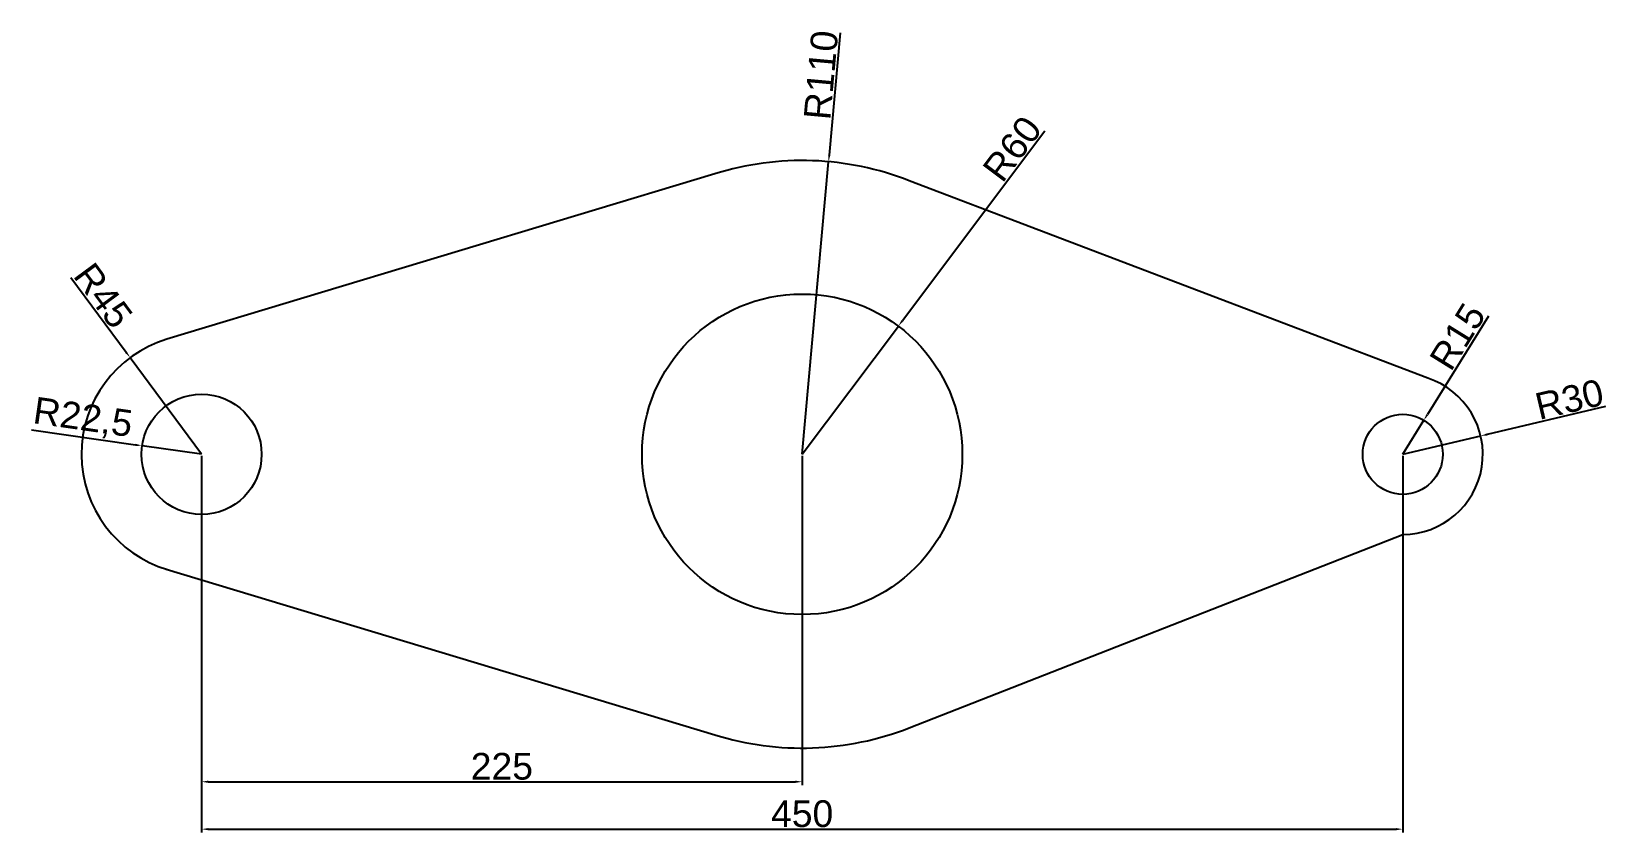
# Model space of a CAD drawing. Header units: millimetres. Extents: x 3058 to 3648, y 2142 to 2442.
import ezdxf

# ---------------------------------------------------------------- set-up
doc = ezdxf.new("R2010")
doc.units = ezdxf.units.MM
doc.styles.get("Standard").update_dxf_attribs({"font": 'arial.ttf'})
doc.dimstyles.new('ISO-25', dxfattribs={"dimtxt": 2.5, "dimasz": 2.5, "dimexe": 1.25, "dimexo": 0.625, "dimtad": 1, "dimtxsty": 'Standard', "dimcen": 2.5, "dimadec": 0, "dimazin": 0, "dimtfac": 1, "dimtmove": 0, "dimatfit": 3, "dimfxl": 1, "dimarcsym": 0})

# ---------------------------------------------------------------- blocks, each defined once
blk = doc.blocks.new('*D17')
at = {"color": 0, "linetype": 'Continuous', "lineweight": -2, "transparency": 16777216}
for p, q in [((3122.19, 2283.27), (3122.19, 2160.04)), ((3347.19, 2283.27), (3347.19, 2160.04)), ((3124.69, 2161.29), (3344.69, 2161.29))]:
    blk.add_line(p, q, dxfattribs=at)
at = {"color": 0, "linetype": 'Continuous', "transparency": 16777216}
for points in [[(3124.69, 2161.71), (3124.69, 2160.87), (3122.19, 2161.29)], [(3344.69, 2161.71), (3344.69, 2160.87), (3347.19, 2161.29)]]:
    blk.add_solid(points, dxfattribs=at)
at = {"layer": 'Defpoints', "color": 0, "linetype": 'Continuous', "transparency": 16777216}
for p in [(3122.19, 2283.9), (3347.19, 2283.9), (3347.19, 2161.29)]:
    blk.add_point(p, dxfattribs=at)
at = {"color": 0, "linetype": 'Continuous', "transparency": 16777216, "insert": (3234.69, 2167.02), "char_height": 10, "attachment_point": 5}
blk.add_mtext('225', dxfattribs=at)
blk = doc.blocks.new('*D10')
at = {"color": 0, "linetype": 'Continuous', "lineweight": -2, "transparency": 16777216}
for p, q in [((3122.19, 2283.27), (3122.19, 2142.29)), ((3572.19, 2283.27), (3572.19, 2142.29)), ((3124.69, 2143.54), (3569.69, 2143.54))]:
    blk.add_line(p, q, dxfattribs=at)
at = {"color": 0, "linetype": 'Continuous', "transparency": 16777216}
for points in [[(3124.69, 2143.95), (3124.69, 2143.12), (3122.19, 2143.54)], [(3569.69, 2143.95), (3569.69, 2143.12), (3572.19, 2143.54)]]:
    blk.add_solid(points, dxfattribs=at)
at = {"layer": 'Defpoints', "color": 0, "linetype": 'Continuous', "transparency": 16777216}
for p in [(3122.19, 2283.9), (3572.19, 2283.9), (3572.19, 2143.54)]:
    blk.add_point(p, dxfattribs=at)
at = {"color": 0, "linetype": 'Continuous', "transparency": 16777216, "insert": (3347.19, 2149.27), "char_height": 10, "attachment_point": 5}
blk.add_mtext('450', dxfattribs=at)
blk = doc.blocks.new('*D11')
at = {"color": 0, "linetype": 'Continuous', "lineweight": -2, "transparency": 16777216}
for p, q in [((3073.24, 2350.07), (3093.94, 2322.09)), ((3122.19, 2283.9), (3095.43, 2320.08))]:
    blk.add_line(p, q, dxfattribs=at)
at = {"color": 0, "linetype": 'Continuous', "transparency": 16777216}
blk.add_solid([(3094.28, 2322.33), (3093.61, 2321.84), (3095.43, 2320.08)], dxfattribs=at)
at = {"layer": 'Defpoints', "color": 0, "linetype": 'Continuous', "transparency": 16777216}
for p in [(3095.43, 2320.08), (3122.19, 2283.9)]:
    blk.add_point(p, dxfattribs=at)
at = {"color": 0, "linetype": 'Continuous', "transparency": 16777216, "insert": (3085.33, 2343.33), "char_height": 10, "attachment_point": 5, "rotation": 306.49248}
blk.add_mtext('R45', dxfattribs=at)
blk = doc.blocks.new('*D12')
at = {"color": 0, "linetype": 'Continuous', "lineweight": -2, "transparency": 16777216}
for p, q in [((3058.47, 2293.05), (3097.45, 2287.45)), ((3122.19, 2283.9), (3099.92, 2287.1))]:
    blk.add_line(p, q, dxfattribs=at)
at = {"color": 0, "linetype": 'Continuous', "transparency": 16777216}
blk.add_solid([(3097.51, 2287.87), (3097.39, 2287.04), (3099.92, 2287.1)], dxfattribs=at)
at = {"layer": 'Defpoints', "color": 0, "linetype": 'Continuous', "transparency": 16777216}
for p in [(3099.92, 2287.1), (3122.19, 2283.9)]:
    blk.add_point(p, dxfattribs=at)
at = {"color": 0, "linetype": 'Continuous', "transparency": 16777216, "insert": (3077.67, 2297), "char_height": 10, "attachment_point": 5, "rotation": 351.82672}
blk.add_mtext('R22,5', dxfattribs=at)
blk = doc.blocks.new('*D13')
at = {"color": 0, "linetype": 'Continuous', "lineweight": -2, "transparency": 16777216}
for p, q in [((3438.05, 2404.9), (3384.72, 2333.88)), ((3347.19, 2283.9), (3383.22, 2331.88))]:
    blk.add_line(p, q, dxfattribs=at)
at = {"color": 0, "linetype": 'Continuous', "transparency": 16777216}
blk.add_solid([(3384.39, 2334.13), (3385.05, 2333.63), (3383.22, 2331.88)], dxfattribs=at)
at = {"layer": 'Defpoints', "color": 0, "linetype": 'Continuous', "transparency": 16777216}
for p in [(3383.22, 2331.88), (3347.19, 2283.9)]:
    blk.add_point(p, dxfattribs=at)
at = {"color": 0, "linetype": 'Continuous', "transparency": 16777216, "insert": (3425.92, 2398.3), "char_height": 10, "attachment_point": 5, "rotation": 53.09855}
blk.add_mtext('R60', dxfattribs=at)
blk = doc.blocks.new('*D14')
at = {"color": 0, "linetype": 'Continuous', "lineweight": -2, "transparency": 16777216}
for p, q in [((3361.48, 2441.75), (3357.33, 2395.94)), ((3347.19, 2283.9), (3357.11, 2393.45))]:
    blk.add_line(p, q, dxfattribs=at)
at = {"color": 0, "linetype": 'Continuous', "transparency": 16777216}
blk.add_solid([(3356.92, 2395.98), (3357.75, 2395.9), (3357.11, 2393.45)], dxfattribs=at)
at = {"layer": 'Defpoints', "color": 0, "linetype": 'Continuous', "transparency": 16777216}
for p in [(3357.11, 2393.45), (3347.19, 2283.9)]:
    blk.add_point(p, dxfattribs=at)
at = {"color": 0, "linetype": 'Continuous', "transparency": 16777216, "insert": (3354.29, 2425.89), "char_height": 10, "attachment_point": 5, "rotation": 84.82751}
blk.add_mtext('R110', dxfattribs=at)
blk = doc.blocks.new('*D15')
at = {"color": 0, "linetype": 'Continuous', "lineweight": -2, "transparency": 16777216}
for p, q in [((3604.26, 2335.68), (3581.41, 2298.78)), ((3572.19, 2283.9), (3580.09, 2296.65))]:
    blk.add_line(p, q, dxfattribs=at)
at = {"color": 0, "linetype": 'Continuous', "transparency": 16777216}
blk.add_solid([(3581.05, 2299), (3581.76, 2298.56), (3580.09, 2296.65)], dxfattribs=at)
at = {"layer": 'Defpoints', "color": 0, "linetype": 'Continuous', "transparency": 16777216}
for p in [(3580.09, 2296.65), (3572.19, 2283.9)]:
    blk.add_point(p, dxfattribs=at)
at = {"color": 0, "linetype": 'Continuous', "transparency": 16777216, "insert": (3592.75, 2327.97), "char_height": 10, "attachment_point": 5, "rotation": 58.22914}
blk.add_mtext('R15', dxfattribs=at)
blk = doc.blocks.new('*D16')
at = {"color": 0, "linetype": 'Continuous', "lineweight": -2, "transparency": 16777216}
for p, q in [((3648.15, 2301.75), (3603.83, 2291.34)), ((3572.19, 2283.9), (3601.4, 2290.76))]:
    blk.add_line(p, q, dxfattribs=at)
at = {"color": 0, "linetype": 'Continuous', "transparency": 16777216}
blk.add_solid([(3603.73, 2291.74), (3603.93, 2290.93), (3601.4, 2290.76)], dxfattribs=at)
at = {"layer": 'Defpoints', "color": 0, "linetype": 'Continuous', "transparency": 16777216}
for p in [(3601.4, 2290.76), (3572.19, 2283.9)]:
    blk.add_point(p, dxfattribs=at)
at = {"color": 0, "linetype": 'Continuous', "transparency": 16777216, "insert": (3634.61, 2304.46), "char_height": 10, "attachment_point": 5, "rotation": 13.2264}
blk.add_mtext('R30', dxfattribs=at)

msp = doc.modelspace()

# ---------------------------------------------------------------- linework, layer by layer
msp.add_lwpolyline([(3108.899, 2240.908), (3314.415, 2178.896, 0.1706081), (3387.313, 2181.477), (3572.192, 2253.899, 0.8522621), (3581.582, 2312.392), (3387.313, 2386.321, 0.1706081), (3314.415, 2388.902), (3109.193, 2326.981, 0.7454496), (3109.487, 2240.73)], format="xyb")
for centre, radius in [((3347.192, 2283.899), 60), ((3122.192, 2283.899), 22.5), ((3572.192, 2283.899), 15)]:
    msp.add_circle(centre, radius)

# ---------------------------------------------------------------- dimensions: what is measured, and where the dimension line sits
at = {"linetype": 'Continuous'}
for center, mpoint, picture, middle in [((3347.192, 2283.899), (3357.109, 2393.451), '*D14', (3359.998, 2425.373)), ((3347.192, 2283.899), (3383.218, 2331.879), '*D13', (3430.507, 2394.859)), ((3122.192, 2283.899), (3095.43, 2320.076), '*D11', (3080.74, 2339.934)), ((3572.192, 2283.899), (3580.09, 2296.652), '*D15', (3597.618, 2324.955)), ((3572.192, 2283.899), (3601.396, 2290.763), '*D16', (3635.926, 2298.879))]:
    dim = msp.add_radius_dim(center=center, mpoint=mpoint, dimstyle='ISO-25', override={"dimtxt": 10}, dxfattribs=at)
    dim.commit()
    dim.dimension.update_dxf_attribs({"geometry": picture, "text_midpoint": middle, "dimtype": 164})
dim = msp.add_radius_dim(center=(3122.192, 2283.899), mpoint=(3099.92, 2287.098), dimstyle='ISO-25', override={"dimtxt": 10}, dxfattribs=at)
dim.commit()
dim.dimension.update_dxf_attribs({"geometry": '*D12', "text_midpoint": (3077.666, 2296.997)})
for base, p2, picture, middle in [((3347.192, 2161.289), (3347.192, 2283.899), '*D17', (3234.692, 2167.02)), ((3572.192, 2143.536), (3572.192, 2283.899), '*D10', (3347.192, 2149.266))]:
    dim = msp.add_linear_dim(base=base, p1=(3122.192, 2283.899), p2=p2, dimstyle='ISO-25', override={"dimtxt": 10}, dxfattribs=at)
    dim.commit()
    dim.dimension.update_dxf_attribs({"geometry": picture, "text_midpoint": middle})

doc.saveas('drawing.dxf')
